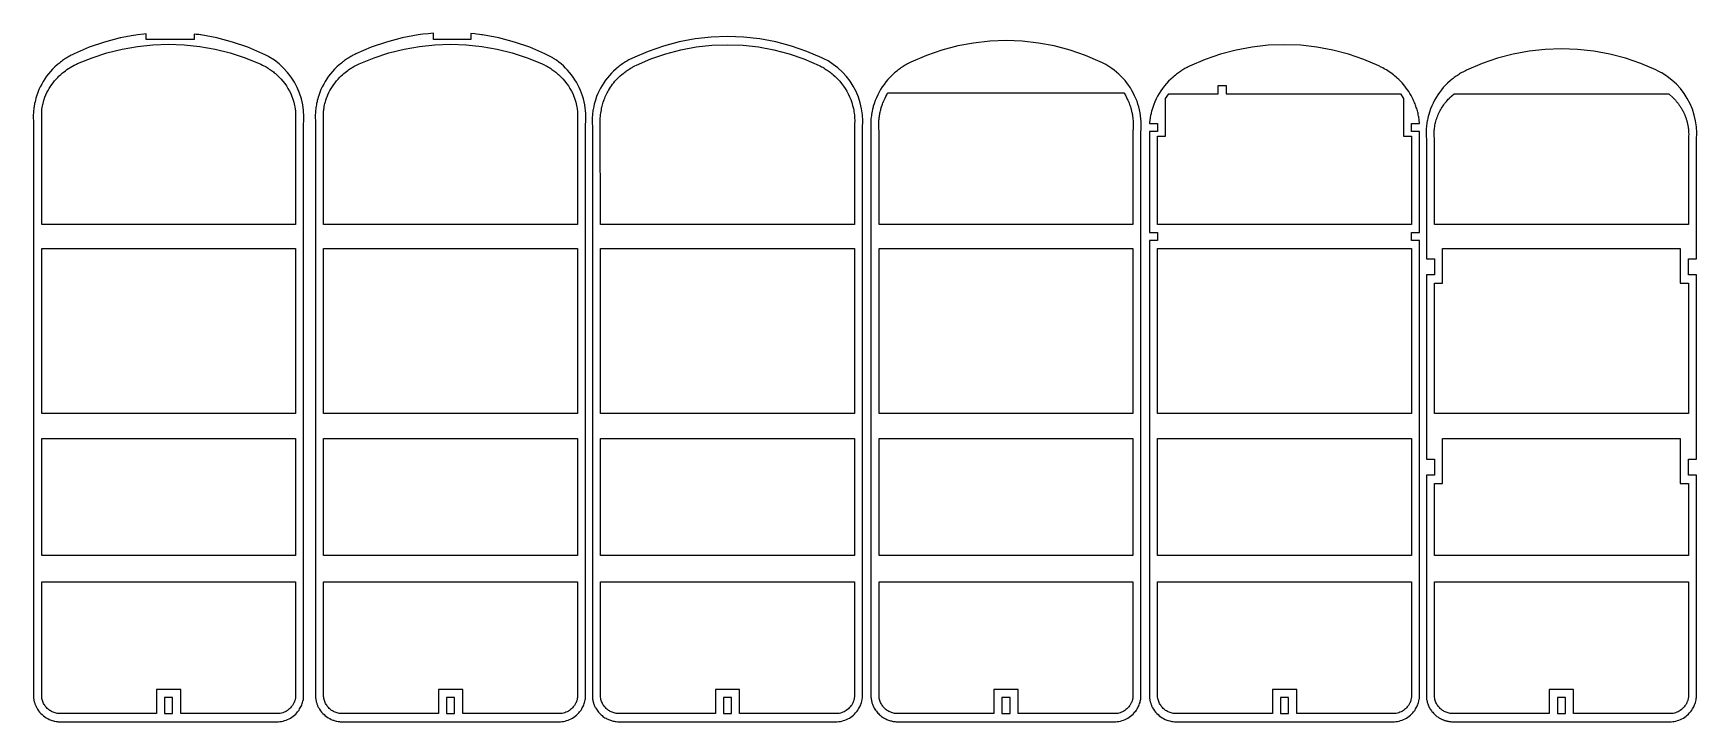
# Model space of a CAD drawing. Extents: x -2221 to 1897, y -1279 to 2054.
# Drawn here: x -571 to 1897, y -1279 to -256 of the extents above; entities that cross this region are included whole.
import ezdxf

# ---------------------------------------------------------------- set-up
doc = ezdxf.new("R2010")
doc.units = 0
doc.layers.get('0').update_dxf_attribs({"linetype": 'CONTINUOUS'})
doc.layers.add('SECTIONCUTEDGES', color=18, linetype='CONTINUOUS')

msp = doc.modelspace()

# ---------------------------------------------------------------- linework, layer by layer
msp.add_lwpolyline([(42, -1266.6), (54, -1266.6), (54, -1242.7), (42, -1242.7)], close=True)
at = {"layer": 'SECTIONCUTEDGES'}
for points in [[(-558.1, -1268), (-556.2, -1269.7), (-554.1, -1271.2), (-552, -1272.7), (-549.7, -1274), (-547.4, -1275.1), (-544.5, -1276.3), (-543.3, -1276.7), (-541.3, -1277.3), (-540, -1277.7), (-539.1, -1277.9), (-537.3, -1278.2), (-535.4, -1278.4), (-534.3, -1278.6), (-533.4, -1278.6), (-207.4, -1278.6), (-205.2, -1278.4), (-202.8, -1278.1), (-200.5, -1277.6), (-198.2, -1277), (-195.9, -1276.2), (-193.7, -1275.3), (-191.5, -1274.2), (-189.4, -1273.1), (-187.4, -1271.8), (-185.4, -1270.4), (-183.6, -1268.8), (-181.8, -1267.2), (-180.1, -1265.4), (-179, -1264.1), (-177.9, -1262.7), (-176.8, -1261.2), (-175.9, -1259.7), (-174.9, -1258.2), (-174.1, -1256.6), (-173.3, -1255), (-172.6, -1253.3), (-172, -1251.6), (-171.5, -1249.9), (-171, -1248.2), (-170.4, -1245.5), (-170.1, -1243.6), (-170, -1242.5), (-170, -390.5), (-169.9, -387.5), (-169.6, -383.7), (-169.6, -381.5), (-169.6, -380.2), (-170, -371.3), (-171.3, -362.5), (-173.3, -353.8), (-176, -345.3), (-179.4, -337.1), (-183.6, -329.2), (-188.4, -321.7), (-193.8, -314.6), (-199.8, -308.1), (-206.4, -302), (-213.4, -296.6), (-221.6, -291.3), (-223, -290.6), (-227, -288.5), (-230.4, -286.9), (-252.6, -277.3), (-275.4, -269.5), (-298.7, -263.4), (-322.6, -258.9), (-323.2, -258.8), (-325.6, -258.5), (-329.7, -258.1), (-332.5, -257.8), (-332.5, -265.6), (-403.4, -265.6), (-403.4, -257.3), (-407.3, -257.7), (-416.3, -258.8), (-418.9, -259.2), (-422.5, -259.7), (-426, -260.2), (-427.8, -260.5), (-431.4, -261.2), (-433.1, -261.5), (-436.7, -262.2), (-441.1, -263.1), (-442.1, -263.4), (-465.4, -269.5), (-488.2, -277.3), (-510.3, -286.8), (-511.5, -287.4), (-513.3, -288.3), (-514.9, -289.1), (-516.5, -290), (-518.2, -291), (-519.8, -291.9), (-521.5, -292.9), (-523.1, -293.9), (-524.7, -295), (-526.2, -296), (-527.8, -297.1), (-529.3, -298.3), (-530.9, -299.4), (-532.4, -300.6), (-535.2, -302.9), (-535.6, -303.3), (-539.2, -306.5), (-542.4, -309.8), (-545.5, -313.1), (-548.5, -316.6), (-551.3, -320.3), (-553.9, -324), (-556.4, -327.9), (-558.7, -331.9), (-560.8, -336), (-562.7, -340.1), (-564.4, -344.4), (-566.3, -349.7), (-567.2, -352.9), (-568, -355.8), (-568.5, -358), (-569.2, -360.9), (-569.5, -362.7), (-569.7, -363.8), (-570, -365.9), (-570.2, -367), (-570.5, -369.1), (-570.7, -371.2), (-570.9, -373.4), (-571, -374.5), (-571.1, -377.3), (-571.2, -379.5), (-571.2, -382.4), (-571.1, -383.6), (-571, -385.6), (-570.9, -387.3), (-570.7, -390.1), (-570.7, -390.9), (-570.7, -1243), (-570.6, -1243.9), (-570.4, -1245.2), (-570.2, -1246.2), (-570.1, -1247.2), (-569.8, -1248.2), (-569.6, -1249.1), (-569.3, -1250.1), (-569, -1251.1), (-568.7, -1252.1), (-568.3, -1253), (-568, -1254), (-567.6, -1254.9), (-567.1, -1255.8), (-566.3, -1257.5), (-566.1, -1257.9), (-564.7, -1260.1), (-563.3, -1262.3), (-561.7, -1264.3), (-560, -1266.2)], [(-137.8, -1269.7), (-135.7, -1271.2), (-133.6, -1272.7), (-131.3, -1274), (-129, -1275.1), (-126.5, -1276.1), (-125.8, -1276.4), (-124.7, -1276.8), (-123.1, -1277.3), (-121.6, -1277.7), (-120.7, -1277.9), (-118.8, -1278.2), (-117, -1278.4), (-115.9, -1278.6), (-115, -1278.6), (211, -1278.6), (213.2, -1278.4), (215.6, -1278.1), (217.9, -1277.6), (220.2, -1277), (222.5, -1276.2), (224.7, -1275.3), (226.9, -1274.2), (229, -1273.1), (231, -1271.8), (233, -1270.4), (234.9, -1268.8), (236.6, -1267.2), (238.3, -1265.4), (239.4, -1264.1), (240.5, -1262.7), (241.6, -1261.2), (242.6, -1259.7), (243.5, -1258.2), (244.3, -1256.6), (245.1, -1255), (245.8, -1253.3), (246.4, -1251.6), (246.9, -1249.9), (247.4, -1248.2), (247.8, -1246.2), (248.1, -1244.8), (248.3, -1243.2), (248.4, -1242.5), (248.4, -390.9), (248.5, -388.3), (248.6, -386.9), (248.8, -383.8), (248.8, -383.4), (248.9, -381.1), (248.8, -380.2), (248.7, -375.8), (248.4, -371.3), (247.9, -366.9), (247.1, -362.5), (246.2, -358.1), (245.2, -353.8), (243.9, -349.5), (242.4, -345.3), (240.8, -341.2), (239, -337.1), (237, -333.1), (234.8, -329.2), (232.5, -325.4), (230, -321.7), (227.4, -318.1), (224.6, -314.6), (221.7, -311.3), (218.6, -308.1), (215.4, -305), (212, -302), (208.6, -299.2), (205, -296.6), (200.9, -293.8), (199.6, -293.1), (197.7, -291.9), (194.8, -290.2), (189.9, -287.8), (188, -286.8), (165.8, -277.3), (143.1, -269.5), (119.8, -263.4), (95.2, -258.8), (93.9, -258.6), (90.8, -258.3), (86.3, -257.8), (83.8, -257.5), (78.1, -256.9), (78.1, -265.6), (22.8, -265.6), (22.8, -256.4), (14.6, -257.3), (7.1, -258), (0.2, -258.9), (-23.7, -263.4), (-47, -269.5), (-69.8, -277.3), (-92.5, -287.1), (-93.9, -287.8), (-96.4, -289.1), (-98.1, -290), (-99.8, -291), (-101.4, -291.9), (-103.1, -292.9), (-104.7, -293.9), (-106.3, -295), (-107.8, -296), (-109.4, -297.1), (-110.9, -298.3), (-112.5, -299.4), (-114, -300.6), (-115.9, -302.2), (-117.4, -303.4), (-120.8, -306.5), (-124, -309.8), (-127.1, -313.1), (-130.1, -316.6), (-132.9, -320.3), (-135.5, -324), (-138, -327.9), (-140.2, -331.9), (-142.3, -336), (-144.3, -340.1), (-146, -344.4), (-147.5, -348.7), (-148.4, -351.5), (-149, -353.6), (-149.8, -356.5), (-150.1, -358), (-150.8, -360.9), (-151.1, -362.7), (-151.5, -364.8), (-151.8, -367), (-152.1, -369.1), (-152.3, -371.2), (-152.4, -372.3), (-152.6, -374.5), (-152.7, -377.3), (-152.7, -378.4), (-152.8, -381.5), (-152.7, -382.8), (-152.6, -385.2), (-152.4, -388.5), (-152.3, -389.7), (-152.3, -390.9), (-152.3, -1242.7), (-152.2, -1243.4), (-152.1, -1244.5), (-151.8, -1246.2), (-151.6, -1247.2), (-151.4, -1248.2), (-151.2, -1249.1), (-150.9, -1250.1), (-150.6, -1251.1), (-150.3, -1252.1), (-149.9, -1253), (-149.6, -1254), (-149.2, -1254.9), (-148.7, -1255.8), (-148.2, -1256.9), (-147.6, -1257.9), (-146.3, -1260.1), (-144.9, -1262.3), (-143.3, -1264.3), (-141.5, -1266.2), (-139.7, -1268)], [(274.2, -1270.6), (275.6, -1271.6), (277.1, -1272.6), (278.7, -1273.5), (280, -1274.2), (281.3, -1274.8), (282.6, -1275.4), (283.9, -1276), (285.3, -1276.5), (286.7, -1277), (288, -1277.3), (289.4, -1277.7), (290.8, -1278), (292.2, -1278.2), (293.6, -1278.4), (295.8, -1278.6), (621.8, -1278.6), (624, -1278.4), (626.4, -1278.1), (628.7, -1277.6), (631, -1277), (633.3, -1276.2), (635.5, -1275.3), (637.7, -1274.2), (639.8, -1273.1), (641.8, -1271.8), (643.8, -1270.4), (645.7, -1268.8), (647.4, -1267.2), (649.1, -1265.4), (650.2, -1264.1), (651.3, -1262.7), (652.4, -1261.2), (653.4, -1259.7), (654.3, -1258.2), (655.1, -1256.6), (655.9, -1255), (656.6, -1253.3), (657.2, -1251.6), (657.7, -1249.9), (658.2, -1248.2), (658.6, -1246.2), (658.9, -1245), (659.1, -1243.3), (659.2, -1242.5), (659.2, -396.5), (659.3, -393.5), (659.6, -389.7), (659.6, -387.5), (659.6, -386.2), (659.2, -377.3), (657.9, -368.5), (656, -359.8), (653.2, -351.3), (649.8, -343.1), (645.6, -335.2), (640.8, -327.7), (635.4, -320.6), (629.4, -314.1), (622.8, -308), (615.8, -302.6), (608.1, -297.6), (606.2, -296.6), (603.9, -295.4), (599.8, -293.3), (598.8, -292.8), (576.6, -283.3), (553.9, -275.5), (530.6, -269.3), (506.9, -264.9), (482.9, -262.3), (458.8, -261.4), (434.8, -262.3), (410.8, -264.9), (387.1, -269.3), (363.8, -275.5), (341, -283.3), (317.8, -293.3), (316.2, -294.2), (314.4, -295.1), (312.7, -296), (311, -297), (309.4, -297.9), (307.7, -298.9), (306.1, -299.9), (304.5, -301), (303, -302), (301.4, -303.1), (299.9, -304.3), (298.3, -305.4), (296.9, -306.6), (294.1, -308.8), (293.6, -309.3), (290, -312.5), (286.8, -315.8), (283.7, -319.1), (280.7, -322.6), (277.9, -326.3), (275.3, -330), (272.8, -333.9), (270.6, -337.9), (268.5, -342), (266.5, -346.1), (264.8, -350.4), (262.9, -355.7), (262, -358.9), (261.2, -361.8), (260.5, -364.7), (259.9, -367.6), (259.5, -369.8), (259.3, -370.8), (259, -373), (258.7, -375.1), (258.5, -377.2), (258.4, -378.3), (258.2, -380.5), (258.2, -381.6), (258.1, -384.4), (258, -387.5), (258.1, -388.4), (258.2, -390.8), (258.4, -393.7), (258.5, -396.5), (258.5, -1242.7), (258.6, -1244), (258.8, -1245.3), (259, -1246.5), (259.3, -1247.8), (259.6, -1249), (259.9, -1250.3), (260.3, -1251.5), (260.8, -1252.7), (261.2, -1253.9), (261.7, -1255.1), (262.3, -1256.3), (262.9, -1257.4), (263.5, -1258.5), (264.4, -1260.1), (265.5, -1261.6), (266.5, -1263), (267.7, -1264.4), (268.9, -1265.7), (270.1, -1267), (271.4, -1268.3), (272.8, -1269.4)], [(690.5, -1272.6), (692, -1273.5), (693.3, -1274.2), (693.9, -1274.5), (695.3, -1275.2), (696.6, -1275.7), (697.9, -1276.3), (699.3, -1276.7), (700.7, -1277.2), (702.1, -1277.5), (703.5, -1277.9), (704.9, -1278.1), (706.3, -1278.3), (707.7, -1278.5), (709.2, -1278.6), (1035.2, -1278.6), (1037.3, -1278.4), (1039.7, -1278.1), (1042.1, -1277.6), (1044.4, -1277), (1046.7, -1276.2), (1048.9, -1275.3), (1051.1, -1274.2), (1053.2, -1273.1), (1055.2, -1271.8), (1057.1, -1270.4), (1059, -1268.8), (1060.8, -1267.2), (1062.4, -1265.4), (1063.6, -1264.1), (1064.7, -1262.7), (1065.7, -1261.2), (1066.7, -1259.7), (1067.6, -1258.2), (1068.4, -1256.6), (1069.2, -1255), (1069.9, -1253.3), (1070.5, -1251.6), (1071.1, -1249.9), (1071.5, -1248.2), (1072.2, -1245.3), (1072.3, -1244.3), (1072.5, -1242.5), (1072.5, -402.5), (1072.6, -399.8), (1072.9, -395.8), (1073, -393.6), (1073, -392.2), (1072.8, -387.8), (1072.5, -383.3), (1072, -378.9), (1071.3, -374.5), (1070.4, -370.1), (1069.3, -365.8), (1068, -361.5), (1066.6, -357.3), (1064.9, -353.2), (1063.1, -349.1), (1061.1, -345.1), (1059, -341.2), (1056.7, -337.4), (1054.2, -333.7), (1051.5, -330.1), (1048.8, -326.6), (1045.8, -323.3), (1042.7, -320.1), (1039.5, -317), (1036.2, -314), (1032.7, -311.2), (1029.1, -308.6), (1024.9, -305.7), (1020.3, -303), (1018.4, -301.9), (1015.5, -300.5), (1012.1, -298.8), (990, -289.3), (967.2, -281.5), (943.9, -275.3), (920.2, -270.9), (896.3, -268.3), (872.2, -267.4), (848.1, -268.3), (824.2, -270.9), (800.5, -275.3), (777.2, -281.5), (754.4, -289.3), (730.9, -299.5), (728.1, -300.9), (726, -302), (724.4, -302.9), (722.7, -303.9), (721.1, -304.9), (719.5, -305.9), (717.9, -307), (716.3, -308), (714.7, -309.1), (713.2, -310.3), (711.7, -311.4), (710.2, -312.6), (708.3, -314.1), (706.9, -315.3), (703.4, -318.5), (700.1, -321.8), (697, -325.1), (694.1, -328.6), (691.3, -332.3), (688.6, -336), (686.2, -339.9), (683.9, -343.9), (681.8, -348), (679.9, -352.1), (678.1, -356.4), (676.4, -361.4), (675.3, -364.9), (674.9, -366.3), (674.2, -369.2), (673.5, -372.2), (673, -374.7), (672.7, -376.8), (672.4, -379), (672.1, -381.1), (671.8, -383.2), (671.7, -385.4), (671.5, -388.1), (671.4, -389.8), (671.4, -392.6), (671.4, -395.2), (671.6, -397.6), (671.8, -400.5), (671.8, -402.9), (671.8, -1242.5), (671.9, -1243.3), (672, -1244), (672.2, -1245.3), (672.4, -1246.5), (672.6, -1247.8), (672.9, -1249), (673.3, -1250.3), (673.7, -1251.5), (674.1, -1252.7), (674.6, -1253.9), (675.1, -1255.1), (675.6, -1256.3), (676.2, -1257.4), (676.8, -1258.5), (677.8, -1260.1), (678.8, -1261.6), (679.9, -1263), (681, -1264.4), (682.2, -1265.7), (683.4, -1267), (684.7, -1268.3), (686.1, -1269.4), (687.5, -1270.6), (689, -1271.6)], [(-558.7, -540.4), (-558.7, -371.8), (-558.4, -369.1), (-558, -366.8), (-557.6, -364.4), (-557.1, -362.1), (-556.7, -360.6), (-556.1, -358.4), (-555.5, -356.2), (-553.8, -351.4), (-552.3, -347.6), (-550.9, -344.5), (-549.3, -341.4), (-547.6, -338.4), (-545.8, -335.5), (-543.8, -332.6), (-541.8, -329.8), (-539.6, -327.1), (-537.3, -324.5), (-534.9, -321.9), (-533.2, -320.2), (-532.7, -319.7), (-530.4, -317.6), (-529, -316.4), (-527.6, -315.2), (-525.5, -313.6), (-523.4, -312), (-521.2, -310.4), (-518.8, -308.8), (-517.8, -308.2), (-516.4, -307.3), (-514, -305.9), (-513, -305.3), (-510.5, -304), (-509, -303.2), (-507, -302.2), (-505.5, -301.5), (-483.8, -292.7), (-461.9, -285.5), (-439.5, -279.9), (-416.6, -275.9), (-393.6, -273.4), (-370.4, -272.6), (-347.2, -273.4), (-324.1, -275.9), (-301.3, -279.9), (-278.8, -285.5), (-256.9, -292.7), (-233.7, -302.2), (-231, -303.6), (-229.1, -304.6), (-227.4, -305.5), (-225.8, -306.4), (-224.1, -307.4), (-222.5, -308.4), (-221, -309.5), (-219.4, -310.5), (-217.9, -311.6), (-216.4, -312.7), (-214.9, -313.8), (-213.5, -315), (-211.8, -316.3), (-210.2, -317.8), (-206.9, -320.9), (-203.8, -324.1), (-200.9, -327.5), (-198.1, -330.9), (-195.6, -334.6), (-193.2, -338.3), (-191.1, -342.2), (-189.1, -346.1), (-187.4, -350.2), (-185.9, -354.3), (-184.6, -358.5), (-183.3, -363.8), (-182.9, -365.5), (-182.4, -368.8), (-182, -372), (-182, -540.4)], [(-140.3, -540.4), (-140.3, -371.9), (-140.2, -370.8), (-139.9, -368.3), (-139.7, -367.6), (-139.3, -365.2), (-138.9, -362.9), (-138.3, -360.6), (-137.7, -358.4), (-137.1, -356.2), (-136.9, -355.6), (-135.4, -351.4), (-135.2, -350.8), (-133.9, -347.6), (-132.4, -344.5), (-130.9, -341.4), (-129.2, -338.4), (-127.4, -335.5), (-125.4, -332.6), (-123.4, -329.8), (-121.2, -327.1), (-118.9, -324.5), (-116.1, -321.5), (-114.3, -319.7), (-112.3, -317.9), (-110.2, -316.1), (-108.5, -314.7), (-106.4, -313), (-104.2, -311.5), (-102.8, -310.4), (-100.4, -308.8), (-99.4, -308.2), (-98, -307.3), (-95.6, -305.9), (-94.1, -305), (-91.6, -303.7), (-89.5, -302.7), (-87.6, -301.8), (-65.4, -292.7), (-43.5, -285.5), (-21, -279.9), (1.8, -275.9), (24.8, -273.4), (48, -272.6), (71.2, -273.4), (94.3, -275.9), (117.1, -279.9), (139.6, -285.5), (161.5, -292.7), (183.2, -301.5), (184.1, -301.9), (185.7, -302.7), (187.2, -303.5), (188.5, -304.2), (190.2, -305), (191.8, -306), (193.5, -306.9), (195.1, -307.9), (196.7, -308.9), (198.2, -310), (199.7, -311), (201.3, -312.1), (202.7, -313.3), (204.2, -314.4), (205.7, -315.6), (206.8, -316.5), (208.3, -317.8), (211.5, -320.9), (214.6, -324.1), (217.5, -327.5), (220.3, -330.9), (222.8, -334.6), (225.2, -338.3), (227.3, -342.2), (229.3, -346.1), (231, -350.2), (232.5, -354.3), (233.8, -358.5), (235.1, -363.8), (235.6, -366.1), (235.9, -368.3), (236.1, -369.2), (236.4, -371.9), (236.4, -540.4)], [(270.5, -540.4), (270, -386.7), (270, -385.1), (270.2, -382.8), (270.5, -378.8), (270.7, -377.2), (271, -374.9), (271.4, -372.6), (271.8, -370.2), (272.2, -367.9), (272.7, -365.6), (273, -364.5), (273.5, -362.5), (274.1, -360.5), (274.7, -358.5), (275.4, -356.5), (276.1, -354.6), (276.8, -352.6), (277.6, -350.7), (278.5, -348.8), (279.4, -346.9), (280.3, -345.1), (281.3, -343.2), (282.3, -341.4), (283.7, -339), (285.2, -336.6), (286.8, -334.3), (288.5, -332.1), (290.2, -329.9), (292, -327.7), (293.9, -325.6), (295.8, -323.6), (297.8, -321.6), (299.9, -319.7), (302, -317.8), (304.1, -316), (305.4, -315.1), (306.7, -314.1), (307.9, -313.2), (309.2, -312.3), (310.5, -311.4), (311.9, -310.5), (313.2, -309.6), (314.5, -308.8), (315.9, -308), (317.3, -307.2), (318.6, -306.4), (321.6, -304.9), (323.7, -303.8), (345.4, -294.5), (367.3, -287), (389.8, -281.1), (412.6, -276.8), (435.6, -274.2), (458.8, -273.4), (482, -274.2), (505.1, -276.8), (527.9, -281.1), (550.4, -287), (572.3, -294.5), (595.2, -304.4), (597.1, -305.4), (598.5, -306.1), (600.2, -307), (601.8, -308), (603.4, -309), (605.1, -310), (606.6, -311.1), (608.2, -312.1), (609.8, -313.2), (611.3, -314.4), (612.8, -315.6), (614.3, -316.8), (615.7, -318), (618.6, -320.5), (619.1, -321), (622.3, -324.2), (625.4, -327.6), (628.3, -331.1), (631.1, -334.8), (633.6, -338.6), (636, -342.5), (638.1, -346.6), (640.1, -350.7), (641.8, -355), (643.3, -359.3), (644.6, -363.7), (645.7, -368.2), (646.2, -370.7), (646.6, -373.2), (646.9, -375.2), (647.2, -377.9), (647.4, -380.4), (647.6, -383.2), (647.7, -384.9), (647.7, -387.4), (647.6, -389.7), (647.3, -395.6), (647.2, -396.9), (647.2, -540.4)], [(1106.1, -1274), (1108.5, -1275.1), (1112.2, -1276.6), (1113.5, -1277), (1115.3, -1277.5), (1116.8, -1277.9), (1118.2, -1278.1), (1120, -1278.4), (1120.4, -1278.4), (1122.2, -1278.6), (1122.5, -1278.6), (1448.5, -1278.6), (1450.7, -1278.4), (1453, -1278.1), (1455.4, -1277.6), (1457.7, -1277), (1460, -1276.2), (1462.2, -1275.3), (1464.4, -1274.2), (1466.5, -1273.1), (1468.5, -1271.8), (1470.5, -1270.4), (1472.3, -1268.8), (1474.1, -1267.2), (1475.7, -1265.4), (1476.9, -1264.1), (1478, -1262.7), (1479.1, -1261.2), (1480, -1259.7), (1480.9, -1258.2), (1481.8, -1256.6), (1482.5, -1255), (1483.2, -1253.3), (1483.9, -1251.6), (1484.4, -1249.9), (1484.9, -1248.2), (1485.5, -1245.3), (1485.7, -1244.1), (1485.9, -1242.7), (1485.9, -1242.5), (1485.9, -564.3), (1473.9, -564.3), (1473.9, -552.3), (1485.9, -552.3), (1485.9, -402.3), (1473.9, -402.3), (1473.9, -390.3), (1485.9, -390.3), (1485.8, -389.2), (1485.4, -385.8), (1485.2, -384.1), (1484.9, -382.1), (1484.6, -380), (1484.5, -379.4), (1484, -377.3), (1483.6, -375.2), (1483.1, -373.5), (1482.6, -371.7), (1482.1, -370), (1481.6, -368.2), (1481, -366.5), (1480.4, -364.8), (1479.8, -363.1), (1479.2, -361.4), (1478.5, -359.7), (1477.8, -358), (1477, -356.4), (1476.3, -354.7), (1474.8, -351.7), (1473.2, -348.8), (1471.6, -346), (1469.8, -343.1), (1468, -340.4), (1466.1, -337.7), (1464, -335.1), (1461.9, -332.5), (1459.8, -330), (1457.5, -327.6), (1455.1, -325.3), (1452.7, -323), (1450.9, -321.4), (1448.9, -319.7), (1447, -318.2), (1445, -316.6), (1443, -315.1), (1440.9, -313.7), (1438.8, -312.3), (1436.7, -310.9), (1434.5, -309.6), (1433.5, -309), (1431.3, -307.8), (1429, -306.6), (1425.5, -304.8), (1403.3, -295.3), (1380.5, -287.5), (1357.2, -281.3), (1333.5, -276.9), (1309.6, -274.3), (1285.5, -273.4), (1261.4, -274.3), (1237.5, -276.9), (1213.8, -281.3), (1190.5, -287.5), (1167.7, -295.3), (1144.4, -305.4), (1142.6, -306.3), (1141, -307.1), (1139.4, -308), (1137.7, -308.9), (1136, -309.9), (1134.4, -310.9), (1132.8, -311.9), (1131.2, -313), (1129.6, -314), (1128.1, -315.1), (1126.5, -316.3), (1125, -317.4), (1123.5, -318.6), (1121.9, -319.9), (1120.1, -321.4), (1116.7, -324.5), (1113.5, -327.7), (1110.3, -331.1), (1107.4, -334.6), (1104.6, -338.3), (1102, -342), (1099.5, -345.9), (1097.2, -349.9), (1095.1, -354), (1093.2, -358.1), (1091.5, -362.4), (1089.9, -366.7), (1089, -369.7), (1088.3, -372.1), (1087.6, -374.9), (1087.4, -375.6), (1086.8, -378.4), (1086.3, -381.3), (1086.1, -382.2), (1085.7, -385.4), (1085.3, -388.8), (1085.2, -390.3), (1097.2, -390.3), (1097.2, -402.3), (1085.2, -402.3), (1085.2, -552.3), (1097.2, -552.3), (1097.2, -564.3), (1085.2, -564.3), (1085.2, -1242.7), (1085.3, -1243.9), (1085.5, -1245.2), (1085.6, -1246.2), (1085.8, -1247.2), (1086, -1248.2), (1086.3, -1249.1), (1086.6, -1250.1), (1086.9, -1251.1), (1087.2, -1252.1), (1087.5, -1253), (1087.9, -1254), (1088.3, -1254.9), (1088.7, -1255.8), (1089.8, -1257.9), (1091.2, -1260.1), (1092.6, -1262.3), (1094.2, -1264.3), (1095.9, -1266.2), (1097.8, -1268), (1099.7, -1269.7), (1101.8, -1271.2), (1103.9, -1272.7)], [(1514.8, -1272.7), (1515.5, -1273.1), (1516.2, -1273.6), (1517, -1274), (1517.7, -1274.3), (1518.4, -1274.7), (1519.2, -1275.1), (1519.9, -1275.4), (1520.7, -1275.7), (1521.5, -1276), (1522.2, -1276.3), (1523, -1276.6), (1523.8, -1276.8), (1524.6, -1277.1), (1525.3, -1277.3), (1526.1, -1277.5), (1526.9, -1277.7), (1527.7, -1277.9), (1528.5, -1278), (1529.3, -1278.2), (1530.1, -1278.3), (1530.9, -1278.4), (1531.7, -1278.5), (1533.1, -1278.6), (1859.3, -1278.6), (1861.5, -1278.4), (1863.8, -1278.1), (1866.2, -1277.6), (1868.5, -1277), (1870.8, -1276.2), (1873, -1275.3), (1875.2, -1274.2), (1877.3, -1273.1), (1879.3, -1271.8), (1881.3, -1270.4), (1883.1, -1268.8), (1884.9, -1267.2), (1886.5, -1265.4), (1887.7, -1264.1), (1888.8, -1262.7), (1889.9, -1261.2), (1890.8, -1259.7), (1891.7, -1258.2), (1892.6, -1256.6), (1893.3, -1255), (1894, -1253.3), (1894.7, -1251.6), (1895.2, -1249.9), (1895.7, -1248.2), (1896.2, -1246), (1896.5, -1244.3), (1896.7, -1242.8), (1896.7, -1242.5), (1896.7, -912.7), (1884.8, -912.7), (1884.8, -888.7), (1896.7, -888.7), (1896.7, -615.3), (1884.8, -615.3), (1884.8, -591.3), (1896.7, -591.3), (1896.7, -414.5), (1896.7, -413.6), (1896.8, -410.7), (1897.1, -407.7), (1897.1, -405.5), (1897.1, -404.2), (1896.7, -395.3), (1895.4, -386.5), (1893.4, -377.8), (1890.7, -369.3), (1887.3, -361.1), (1883.1, -353.2), (1878.3, -345.7), (1872.9, -338.6), (1866.9, -332), (1860.3, -326), (1853.3, -320.6), (1845.3, -315.4), (1843.7, -314.6), (1839.7, -312.5), (1836.3, -310.8), (1814.1, -301.3), (1791.3, -293.5), (1768, -287.3), (1744.3, -282.9), (1720.4, -280.3), (1696.3, -279.4), (1672.2, -280.3), (1648.3, -282.9), (1624.6, -287.3), (1601.3, -293.5), (1578.5, -301.3), (1555.5, -311.3), (1553.9, -312), (1552.1, -313), (1550.2, -314), (1548.5, -314.9), (1546.8, -315.9), (1545.2, -316.9), (1543.6, -317.9), (1542, -319), (1540.4, -320), (1538.9, -321.1), (1537.3, -322.3), (1535.8, -323.4), (1534.3, -324.6), (1531.7, -326.8), (1531.2, -327.2), (1527.5, -330.5), (1524.3, -333.7), (1521.1, -337.1), (1518.2, -340.6), (1515.4, -344.3), (1512.8, -348), (1510.3, -351.9), (1508, -355.9), (1505.9, -360), (1504, -364.1), (1502.3, -368.4), (1500.4, -373.7), (1499.4, -376.9), (1498.7, -379.8), (1498, -382.7), (1497.4, -385.6), (1497.2, -386.7), (1496.8, -388.8), (1496.5, -390.9), (1496.2, -393.1), (1496, -395.2), (1495.8, -397.4), (1495.6, -400.1), (1495.6, -401.2), (1495.5, -404), (1495.5, -405.5), (1495.6, -407.6), (1495.6, -408.8), (1495.8, -410.4), (1495.9, -413.3), (1496, -414.9), (1496, -591.3), (1507.8, -591.3), (1507.8, -615.3), (1496, -615.3), (1496, -888.7), (1507.8, -888.7), (1507.8, -912.7), (1496, -912.7), (1496, -1242.9), (1496.1, -1243.7), (1496.3, -1245.4), (1496.6, -1246.8), (1496.9, -1248.2), (1497.2, -1249.5), (1497.6, -1250.9), (1498.1, -1252.2), (1498.6, -1253.6), (1499.1, -1254.9), (1499.7, -1256.2), (1500.3, -1257.4), (1501, -1258.6), (1501.8, -1259.8), (1502.6, -1261.1), (1503.4, -1262.3), (1504.3, -1263.4), (1505.3, -1264.6), (1506.3, -1265.7), (1507.3, -1266.7), (1508.3, -1267.8), (1509.4, -1268.7), (1510.5, -1269.7), (1511.7, -1270.6), (1512.9, -1271.5), (1514.1, -1272.3)], [(683.8, -540.4), (683.8, -402.6), (683.8, -401.4), (683.6, -398.6), (683.5, -397), (683.4, -395.8), (683.3, -393.4), (683.3, -391.6), (683.4, -389.9), (683.4, -389), (683.5, -387.3), (683.6, -385.6), (683.8, -383.9), (684.1, -381.4), (684.3, -379.8), (684.6, -378.2), (684.9, -376.5), (685.2, -374.9), (685.5, -373.4), (685.9, -371.8), (686.3, -370.2), (686.7, -368.6), (687.2, -367), (687.6, -365.5), (688.4, -363.1), (689, -361.5), (689.6, -359.9), (689.9, -359.1), (690.6, -357.6), (691.2, -356), (692.2, -353.9), (692.8, -352.7), (694, -350.3), (695.3, -348), (696.6, -345.6), (696.8, -345.3), (697.1, -345), (697.2, -344.9), (697.3, -344.9), (1047.1, -344.9), (1047.2, -345), (1047.5, -345.2), (1047.7, -345.5), (1049.9, -349.5), (1051.1, -351.8), (1052.2, -354.1), (1053, -355.7), (1053.5, -356.8), (1054.3, -358.9), (1054.8, -360), (1055.6, -362.2), (1056.3, -364.4), (1056.7, -365.5), (1057.4, -367.7), (1057.7, -368.9), (1058, -370.1), (1058.4, -371.3), (1058.6, -372.5), (1058.9, -373.8), (1059.2, -375), (1059.4, -376.2), (1059.7, -377.5), (1059.9, -378.7), (1060.1, -379.9), (1060.2, -381.2), (1060.4, -382.4), (1060.6, -384.2), (1060.8, -386.1), (1060.9, -387.9), (1060.9, -388.8), (1061, -390.6), (1061, -392.5), (1061, -394.6), (1060.9, -397), (1060.7, -399.3), (1060.6, -400.9), (1060.6, -402.9), (1060.6, -540.4)], [(1097.2, -540.4), (1097.2, -409), (1109.1, -409), (1109.1, -353.1), (1113.6, -346.2), (1187, -346.2), (1187, -334.2), (1199, -334.2), (1199, -346.2), (1457.4, -346.2), (1461.9, -353.2), (1461.9, -409), (1473.9, -409), (1473.9, -540.4)], [(1508, -540.4), (1508, -414.9), (1507.9, -412.7), (1507.8, -411.6), (1507.7, -410.5), (1507.5, -408.6), (1507.5, -406.8), (1507.5, -404), (1507.6, -401.5), (1507.7, -400.5), (1507.8, -399), (1508, -397.2), (1508.3, -395.4), (1508.6, -393.6), (1508.7, -392.7), (1509.1, -391), (1509.5, -389.2), (1510, -387.1), (1510.6, -385), (1511.3, -383), (1512, -381), (1512.8, -378.9), (1513.6, -377), (1514.5, -375.1), (1515.4, -373.2), (1516.4, -371.3), (1517.4, -369.5), (1518.4, -367.7), (1519.5, -366), (1520.7, -364.2), (1521.9, -362.5), (1523.1, -360.8), (1524.4, -359.2), (1525.7, -357.6), (1527.2, -355.8), (1528.5, -354.4), (1529.6, -353.2), (1530.5, -352.3), (1537.2, -346.2), (1855.5, -346.2), (1862.1, -352.2), (1863.9, -354.1), (1864.7, -354.9), (1865.5, -355.8), (1866.2, -356.7), (1867, -357.6), (1867.7, -358.5), (1868.5, -359.4), (1869.2, -360.4), (1869.9, -361.3), (1870.6, -362.3), (1871.3, -363.2), (1872, -364.2), (1872.6, -365.2), (1873.2, -366.2), (1873.9, -367.2), (1874.5, -368.2), (1875.1, -369.2), (1875.6, -370.2), (1876.2, -371.3), (1876.8, -372.3), (1877.3, -373.4), (1877.8, -374.4), (1878.3, -375.5), (1878.8, -376.6), (1879.3, -377.6), (1879.7, -378.7), (1880.1, -379.7), (1880.5, -380.7), (1880.9, -381.8), (1881.3, -382.9), (1881.6, -383.9), (1882, -385), (1882.3, -386), (1882.6, -387.1), (1882.9, -388.2), (1883.1, -389.3), (1883.4, -390.4), (1883.6, -391.5), (1883.8, -392.6), (1884, -393.7), (1884.2, -394.8), (1884.4, -395.9), (1884.6, -397), (1884.7, -398.1), (1884.8, -399.2), (1884.9, -400.3), (1885, -401.4), (1885.1, -402.5), (1885.1, -404.2), (1885.2, -406.4), (1885.1, -409.2), (1884.7, -414.6), (1884.7, -540.4)], [(-558.7, -821.1), (-558.7, -576.2), (-182, -576.1), (-182, -821.1)], [(-140.3, -821.1), (-140.3, -576.1), (236.4, -576.1), (236.4, -821.1)], [(270.5, -821.1), (270.5, -576.1), (647.2, -576.1), (647.2, -821.1)], [(683.8, -821.1), (683.8, -576.1), (1060.6, -576.1), (1060.6, -821.1)], [(1097.2, -821.1), (1097.2, -576.1), (1473.9, -576.1), (1473.9, -821.1)], [(1508, -821.1), (1508, -627.6), (1520, -627.6), (1520, -576.1), (1872.7, -576.1), (1872.7, -627.6), (1884.7, -627.6), (1884.7, -821.1)], [(-558.7, -1032), (-558.7, -858.2), (-182, -858.2), (-182, -1032)], [(-140.3, -1032), (-140.3, -858.2), (236.4, -858.2), (236.4, -1032)], [(270.7, -1032), (270.7, -858.2), (647.2, -858.2), (647.2, -1032)], [(683.8, -1032), (683.8, -858.2), (1060.5, -858.2), (1060.5, -1032)], [(1097.2, -1032), (1097.2, -858.2), (1473.9, -858.2), (1473.9, -1032)], [(1508, -1032), (1508, -925), (1520, -925), (1520, -858.2), (1872.7, -858.2), (1872.7, -925), (1884.7, -925), (1884.7, -1032)], [(-549.2, -1259.8), (-550.3, -1258.8), (-551.4, -1257.7), (-552.4, -1256.6), (-553.4, -1255.3), (-554.2, -1254.1), (-555, -1252.8), (-555.8, -1251.4), (-556.4, -1250.1), (-557, -1248.6), (-557.5, -1247.2), (-558, -1245.7), (-558.3, -1244.2), (-558.6, -1242.6), (-558.7, -1241.6), (-558.7, -1070.7), (-182, -1070.8), (-182, -1241.6), (-182.1, -1242.4), (-182.2, -1243.3), (-182.3, -1244), (-182.5, -1245), (-182.7, -1246), (-183, -1247), (-183.3, -1247.9), (-183.7, -1248.9), (-184.1, -1249.8), (-184.5, -1250.8), (-184.9, -1251.7), (-185.4, -1252.6), (-185.9, -1253.4), (-186.5, -1254.3), (-187.1, -1255.1), (-188.3, -1256.6), (-189.6, -1258), (-191, -1259.4), (-192.4, -1260.6), (-194, -1261.8), (-195.6, -1262.8), (-197.3, -1263.7), (-199.1, -1264.5), (-200.9, -1265.2), (-202.7, -1265.8), (-204.6, -1266.2), (-207.1, -1266.6), (-207.8, -1266.6), (-208.1, -1266.6), (-352.4, -1266.6), (-352.4, -1230.7), (-388.4, -1230.7), (-388.4, -1266.6), (-533.3, -1266.6), (-534, -1266.5), (-535.6, -1266.3), (-537.1, -1266), (-538.6, -1265.6), (-540, -1265.1), (-541.5, -1264.6), (-542.9, -1264), (-544.2, -1263.3), (-545.5, -1262.5), (-546.8, -1261.7), (-548, -1260.8)], [(-130.8, -1259.8), (-131.9, -1258.8), (-133, -1257.7), (-134, -1256.6), (-134.9, -1255.3), (-135.8, -1254.1), (-136.6, -1252.8), (-137.4, -1251.4), (-138, -1250.1), (-138.6, -1248.6), (-139.1, -1247.2), (-139.6, -1245.7), (-139.9, -1244.2), (-140.2, -1242.3), (-140.3, -1241.5), (-140.3, -1070.7), (236.4, -1070.8), (236.4, -1241.6), (236.4, -1242), (236.3, -1242.8), (236.1, -1244), (235.9, -1245), (235.7, -1246), (235.4, -1247), (235.1, -1247.9), (234.7, -1248.9), (234.4, -1249.8), (233.9, -1250.8), (233.5, -1251.7), (233, -1252.6), (232.5, -1253.4), (231.9, -1254.3), (231.3, -1255.1), (230.1, -1256.6), (228.8, -1258), (227.5, -1259.4), (226, -1260.6), (224.4, -1261.8), (222.8, -1262.8), (221.1, -1263.7), (219.3, -1264.5), (217.5, -1265.2), (215.7, -1265.8), (213.8, -1266.2), (211.8, -1266.5), (211, -1266.6), (210.3, -1266.6), (66, -1266.6), (66, -1230.7), (30.1, -1230.7), (30.1, -1266.6), (-114.5, -1266.6), (-115.7, -1266.5), (-117.2, -1266.3), (-118.7, -1266), (-120.2, -1265.6), (-121.6, -1265.1), (-123.1, -1264.6), (-124.5, -1264), (-125.8, -1263.3), (-127.1, -1262.5), (-128.4, -1261.7), (-129.6, -1260.8)], [(281.2, -1260.8), (280, -1259.8), (278.9, -1258.8), (277.8, -1257.7), (276.8, -1256.6), (275.9, -1255.3), (275, -1254.1), (274.2, -1252.8), (273.4, -1251.4), (272.8, -1250.1), (272.2, -1248.6), (271.7, -1247.2), (271.2, -1245.7), (270.9, -1244.2), (270.6, -1242.3), (270.5, -1241.7), (270.5, -1070.8), (647.2, -1070.8), (647.2, -1242.2), (647, -1243.3), (646.9, -1244), (646.7, -1245), (646.5, -1246), (646.2, -1247), (645.9, -1247.9), (645.5, -1248.9), (645.2, -1249.8), (644.7, -1250.8), (644.3, -1251.7), (643.8, -1252.6), (643.3, -1253.4), (642.7, -1254.3), (642.1, -1255.1), (640.9, -1256.6), (639.6, -1258), (638.3, -1259.4), (636.8, -1260.6), (635.2, -1261.8), (633.6, -1262.8), (631.9, -1263.7), (630.1, -1264.5), (628.3, -1265.2), (626.5, -1265.8), (624.6, -1266.2), (622, -1266.6), (621.1, -1266.6), (476.8, -1266.6), (476.8, -1230.7), (440.9, -1230.7), (440.9, -1266.6), (296.5, -1266.6), (295.3, -1266.5), (293.6, -1266.3), (292.1, -1266), (290.6, -1265.6), (289.2, -1265.1), (287.7, -1264.6), (286.3, -1264), (285, -1263.3), (283.7, -1262.5), (282.4, -1261.7)], [(695.7, -1261.7), (694.5, -1260.8), (693.3, -1259.8), (692.2, -1258.8), (691.1, -1257.7), (690.1, -1256.6), (689.2, -1255.3), (688.3, -1254.1), (687.5, -1252.8), (686.8, -1251.4), (686.1, -1250.1), (685.5, -1248.6), (685, -1247.2), (684.6, -1245.7), (684.2, -1244.2), (683.9, -1242.6), (683.8, -1241.5), (683.8, -1070.8), (1060.5, -1070.8), (1060.5, -1241.9), (1060.4, -1243.1), (1060.3, -1243.5), (1060, -1245), (1059.8, -1246), (1059.5, -1247), (1059.2, -1247.9), (1058.9, -1248.9), (1058.5, -1249.8), (1058.1, -1250.8), (1057.6, -1251.7), (1057.1, -1252.6), (1056.6, -1253.4), (1056.1, -1254.3), (1055.5, -1255.1), (1054.3, -1256.6), (1053, -1258), (1051.6, -1259.4), (1050.1, -1260.6), (1048.6, -1261.8), (1046.9, -1262.8), (1045.2, -1263.7), (1043.5, -1264.5), (1041.7, -1265.2), (1039.8, -1265.8), (1037.9, -1266.2), (1035.7, -1266.5), (1034.7, -1266.6), (890.2, -1266.6), (890.2, -1230.7), (854.2, -1230.7), (854.2, -1266.6), (709.6, -1266.6), (708.8, -1266.5), (706.9, -1266.3), (705.4, -1266), (704, -1265.6), (702.5, -1265.1), (701.1, -1264.6), (699.7, -1264), (698.3, -1263.3), (697, -1262.5)], [(1111.7, -1263.3), (1110.4, -1262.5), (1109.1, -1261.7), (1107.9, -1260.8), (1106.7, -1259.8), (1105.6, -1258.8), (1104.5, -1257.7), (1103.5, -1256.6), (1102.5, -1255.3), (1101.7, -1254.1), (1100.8, -1252.8), (1100.1, -1251.4), (1099.4, -1250.1), (1098.9, -1248.6), (1098.3, -1247.2), (1097.9, -1245.7), (1097.6, -1244.2), (1097.2, -1242.2), (1097.2, -1241.5), (1097.2, -1070.7), (1473.9, -1070.7), (1473.9, -1241.9), (1473.8, -1242.7), (1473.6, -1243.7), (1473.4, -1245), (1473.1, -1246), (1472.9, -1247), (1472.6, -1247.9), (1472.2, -1248.9), (1471.8, -1249.8), (1471.4, -1250.8), (1471, -1251.7), (1470.5, -1252.6), (1470, -1253.4), (1469.4, -1254.3), (1468.8, -1255.1), (1467.6, -1256.6), (1466.3, -1258), (1464.9, -1259.4), (1463.5, -1260.6), (1461.9, -1261.8), (1460.3, -1262.8), (1458.6, -1263.7), (1456.8, -1264.5), (1455, -1265.2), (1453.1, -1265.8), (1451.3, -1266.2), (1449.2, -1266.5), (1448.1, -1266.6), (1447.8, -1266.6), (1303.5, -1266.6), (1303.5, -1230.7), (1267.5, -1230.7), (1267.5, -1266.6), (1123, -1266.6), (1121.8, -1266.5), (1120.3, -1266.3), (1118.8, -1266), (1117.3, -1265.6), (1115.8, -1265.1), (1114.4, -1264.6), (1113, -1264)], [(1514.3, -1256.6), (1513.3, -1255.3), (1512.5, -1254.1), (1511.6, -1252.8), (1510.9, -1251.4), (1510.2, -1250.1), (1509.7, -1248.6), (1509.1, -1247.2), (1508.7, -1245.7), (1508.4, -1244.2), (1508, -1242.3), (1508, -1242), (1508, -1241.5), (1508, -1070.7), (1884.7, -1070.8), (1884.7, -1241.7), (1884.4, -1244), (1884.2, -1245), (1883.9, -1246), (1883.7, -1247), (1883.4, -1247.9), (1883, -1248.9), (1882.6, -1249.8), (1882.2, -1250.8), (1881.8, -1251.7), (1881.3, -1252.6), (1880.8, -1253.4), (1880.2, -1254.3), (1879.6, -1255.1), (1878.4, -1256.6), (1877.1, -1258), (1875.7, -1259.4), (1874.3, -1260.6), (1872.7, -1261.8), (1871.1, -1262.8), (1869.4, -1263.7), (1867.6, -1264.5), (1865.8, -1265.2), (1863.9, -1265.8), (1862.1, -1266.2), (1860.2, -1266.5), (1858.7, -1266.6), (1714.3, -1266.6), (1714.3, -1230.7), (1678.3, -1230.7), (1678.3, -1266.6), (1533.7, -1266.6), (1532.6, -1266.5), (1531.1, -1266.3), (1529.6, -1266), (1528.1, -1265.6), (1526.6, -1265.1), (1525.2, -1264.6), (1523.8, -1264), (1522.5, -1263.3), (1521.2, -1262.5), (1519.9, -1261.7), (1518.7, -1260.8), (1517.5, -1259.8), (1516.4, -1258.8), (1515.3, -1257.7)], [(-376.4, -1266.6), (-364.4, -1266.6), (-364.4, -1242.7), (-376.4, -1242.7)], [(452.8, -1266.6), (464.8, -1266.6), (464.8, -1242.7), (452.8, -1242.7)], [(866.2, -1266.6), (878.2, -1266.6), (878.2, -1242.7), (866.2, -1242.7)], [(1279.5, -1266.6), (1291.5, -1266.6), (1291.5, -1242.7), (1279.5, -1242.7)], [(1690.3, -1266.6), (1702.3, -1266.6), (1702.3, -1242.7), (1690.3, -1242.7)]]:
    msp.add_lwpolyline(points, close=True, dxfattribs=at)

doc.saveas('drawing.dxf')
